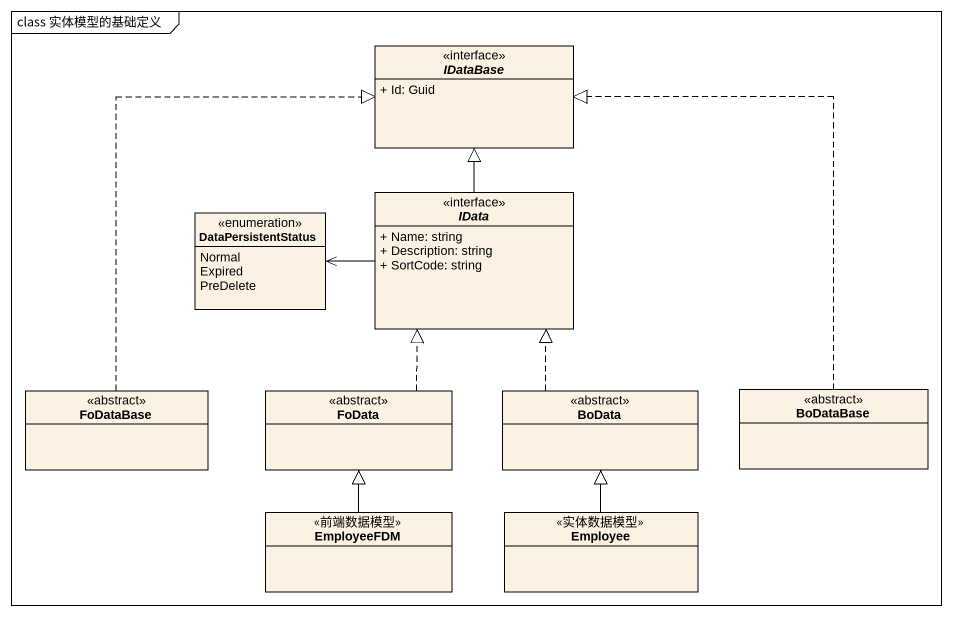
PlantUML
@startuml
mainframe class 实体模型的基础定义
hide circle
hide empty members
skinparam classAttributeIconSize 0
interface IDataBase <<interface>> {
  + Id: Guid
}
interface IData {
  + Name: string
  + Description: string
  + SortCode: string
}
enum DataPersistentStatus {
  Normal
  Expired
  PreDelete
}
class FoDataBase <<abstract>>
class FoData <<abstract>>
class BoData <<abstract>>
class BoDataBase <<abstract>>
class EmployeeFDM <<前端数据模型>>
class Employee <<实体数据模型>>
IData -up-|> IDataBase
IData -left-> DataPersistentStatus
FoDataBase .up.|> IDataBase
FoData .up.|> IData
BoData .up.|> IData
BoDataBase .up.|> IDataBase
EmployeeFDM -up-|> FoData
Employee -up-|> BoData
@enduml
